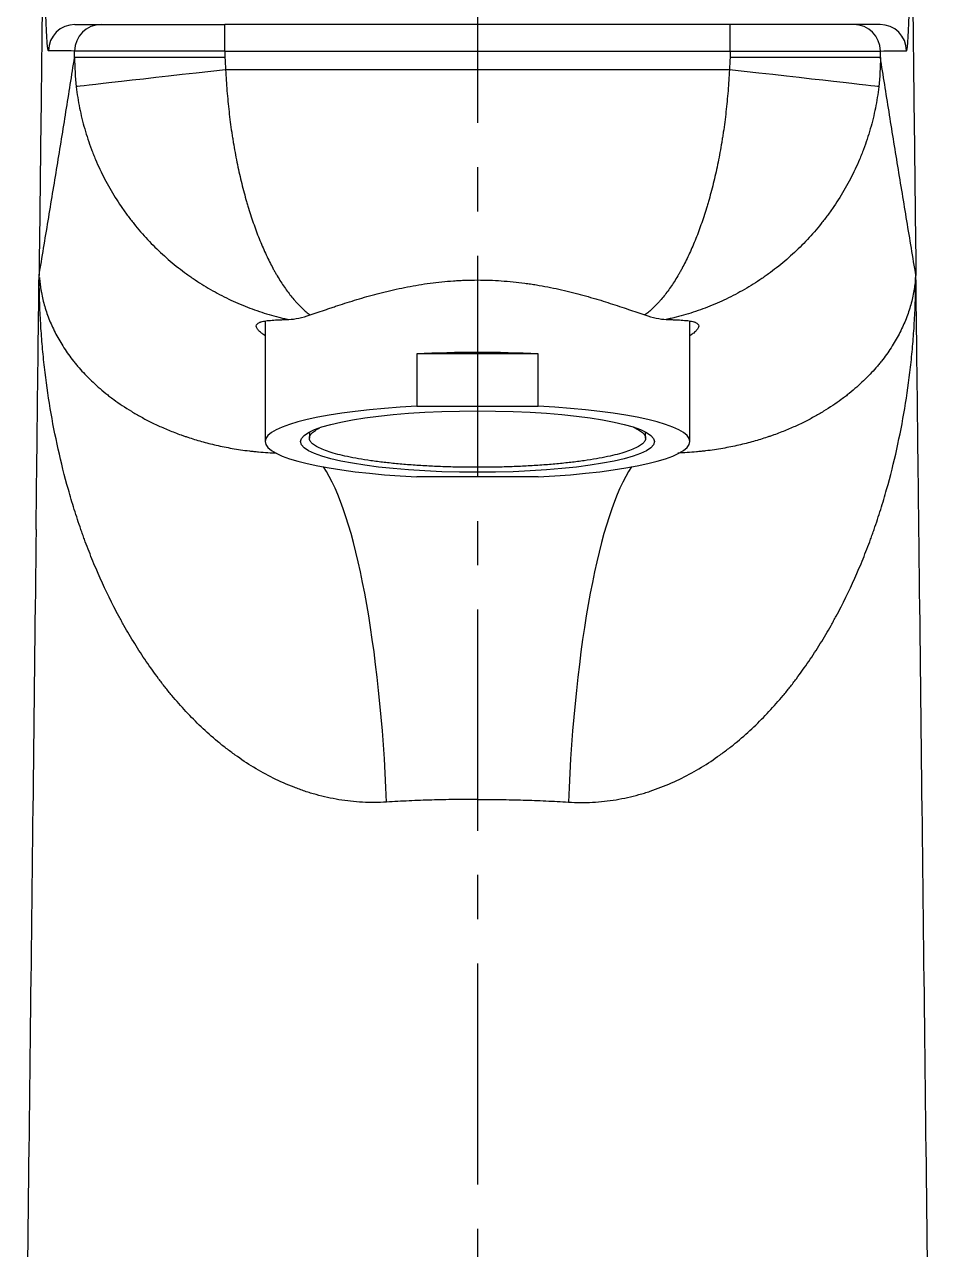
# Model space of a CAD drawing. Extents: x 0 to 790, y 0 to 579.
# Drawn here: x 184.7 to 235.9, y 273.7 to 342.9 of the extents above; entities that cross this region are included whole.
import ezdxf

# ---------------------------------------------------------------- set-up
doc = ezdxf.new("R2010")
doc.units = 0
doc.header["$LTSCALE"] = 10
doc.header["$MEASUREMENT"] = 0
doc.linetypes.add('CENTER', pattern=[2, 1.25, -0.25, 0.25, -0.25])
doc.layers.get('0').update_dxf_attribs({"linetype": 'CONTINUOUS'})
doc.layers.add('1', color=7, linetype='CONTINUOUS')

msp = doc.modelspace()

# ---------------------------------------------------------------- linework, layer by layer
at = {"color": 1, "linetype": 'CENTER'}
msp.add_open_spline([(210.338, 389.881), (210.338, 285.422), (210.338, 271.688), (210.338, 244.842)], degree=3, dxfattribs=at)
at = {"layer": '1', "color": 7, "linetype": 'Continuous', "lineweight": -3}
for p, q in [((224.609, 342.947), (196.066, 342.947)), ((196.066, 341.447), (196.066, 342.947)), ((224.609, 341.447), (224.609, 342.947)), ((196.066, 341.447), (224.609, 341.447)), ((224.571, 340.39), (196.104, 340.39)), ((198.338, 326.177), (198.338, 319.375)), ((222.338, 319.375), (222.338, 326.175)), ((213.765, 324.327), (206.91, 324.327)), ((206.91, 324.327), (206.91, 321.372)), ((213.765, 321.372), (213.765, 324.327)), ((206.91, 321.372), (213.765, 321.372)), ((200.838, 319.918), (200.838, 319.569)), ((219.838, 319.569), (219.838, 319.918)), ((213.765, 317.378), (206.91, 317.378))]:
    msp.add_line(p, q, dxfattribs=at)
for centre, major_axis, ratio, start_param, end_param in [((187.59, 341.447), (0, -1.5), 0.999847, 3.141593, 4.703351), ((189.068, 341.447), (0, -1.5), 0.999845, 3.141593, 4.711115), ((231.608, 341.447), (0, -1.5), 0.999845, 1.57207, 3.141593), ((233.085, 341.447), (0, -1.5), 0.999847, 1.579835, 3.141593), ((196.066, 341.077), (-8.5, 0.011), 0.000384, 4.71239, 6.265165), ((224.609, 341.077), (8.5, 0.011), 0.000384, 0.01802, 1.570795), ((196.104, 340.387), (8.446, 0.954), 0.000382, 1.570753, 3.110859), ((224.571, 340.387), (-8.446, 0.954), 0.000382, 3.172326, 4.712432), ((210.338, 322.33), (12, 0), 0.173648, 1.281109, 1.860483), ((210.338, 319.375), (-12, 0), 0.173648, 5.002076, 7.564295), ((210.338, 319.375), (-12, 0), 0.173648, 1.860483, 4.422702), ((200.804, 297.399), (0.527, -21.494), 0.206575, 1.640254, 2.83788), ((219.871, 297.399), (-0.527, -21.494), 0.206575, 3.445305, 4.642931)]:
    msp.add_ellipse(centre, major_axis=major_axis, ratio=ratio, start_param=start_param, end_param=end_param, dxfattribs=at)
msp.add_ellipse((210.338, 319.375), major_axis=(-10, 0), ratio=0.173648, dxfattribs=at)
for points in [[(185.8, 349.371), (185.773, 347.064), (185.746, 344.758), (185.719, 342.452)], [(234.875, 349.371), (234.902, 347.065), (234.929, 344.759), (234.956, 342.453)], [(185.719, 342.452), (185.666, 337.889), (185.613, 333.325), (185.559, 328.762)], [(234.956, 342.453), (235.009, 337.889), (235.063, 333.326), (235.116, 328.763)], [(187.567, 341.088), (187.568, 341.208), (187.568, 341.328), (187.568, 341.449)], [(196.066, 341.447), (196.066, 341.325), (196.066, 341.202), (196.066, 341.08)], [(224.609, 341.447), (224.609, 341.325), (224.609, 341.202), (224.609, 341.08)], [(233.108, 341.088), (233.108, 341.208), (233.107, 341.328), (233.107, 341.449)], [(187.567, 341.088), (187.567, 340.534), (187.599, 339.983), (187.662, 339.433)], [(196.066, 341.08), (196.066, 340.849), (196.079, 340.619), (196.104, 340.39)], [(224.609, 341.08), (224.609, 340.849), (224.597, 340.619), (224.571, 340.39)], [(233.108, 341.088), (233.108, 340.534), (233.076, 339.983), (233.013, 339.433)], [(185.391, 314.411), (185.447, 319.195), (185.503, 323.979), (185.559, 328.763)], [(185.581, 328.299), (185.581, 328.417), (185.581, 328.535), (185.583, 328.653)], [(235.103, 328.318), (235.098, 328.429), (235.094, 328.541), (235.092, 328.653)], [(235.284, 314.411), (235.228, 319.195), (235.172, 323.979), (235.116, 328.763)], [(185.391, 314.411), (185.173, 295.726), (184.955, 277.041), (184.736, 258.357)], [(235.939, 258.356), (235.72, 277.041), (235.502, 295.726), (235.284, 314.411)]]:
    msp.add_open_spline(points, degree=3, dxfattribs=at)
for points, knots in [([(186.041, 341.681), (186.036, 341.73), (186.031, 341.787), (186.019, 341.932), (186.012, 342.025), (186.002, 342.181), (185.999, 342.235), (185.993, 342.35), (185.99, 342.409), (185.98, 342.595), (185.974, 342.728), (185.957, 343.151), (185.945, 343.465), (185.929, 343.973), (185.924, 344.149), (185.916, 344.421), (185.913, 344.513), (185.908, 344.699), (185.906, 344.794), (185.893, 345.271), (185.883, 345.671), (185.869, 346.29), (185.865, 346.499), (185.856, 346.924), (185.851, 347.139), (185.845, 347.465), (185.842, 347.574), (185.838, 347.794), (185.836, 347.904), (185.831, 348.126), (185.829, 348.238), (185.826, 348.406), (185.825, 348.463), (185.823, 348.576), (185.822, 348.633), (185.821, 348.691)], [0, 0, 0, 0, 0.056056, 0.056056, 0.128667, 0.128667, 0.164973, 0.164973, 0.201278, 0.201278, 0.273889, 0.273889, 0.419111, 0.419111, 0.491722, 0.491722, 0.528028, 0.528028, 0.564333, 0.564333, 0.709556, 0.709556, 0.782167, 0.782167, 0.854778, 0.854778, 0.891083, 0.891083, 0.927389, 0.927389, 0.963694, 0.963694, 0.981847, 0.981847, 1, 1, 1, 1]), ([(234.635, 341.689), (234.64, 341.736), (234.645, 341.79), (234.656, 341.932), (234.663, 342.025), (234.673, 342.181), (234.676, 342.235), (234.682, 342.35), (234.685, 342.409), (234.695, 342.595), (234.701, 342.728), (234.719, 343.151), (234.73, 343.465), (234.746, 343.973), (234.752, 344.149), (234.759, 344.421), (234.762, 344.513), (234.767, 344.699), (234.77, 344.794), (234.782, 345.271), (234.792, 345.671), (234.806, 346.29), (234.81, 346.499), (234.82, 346.924), (234.824, 347.139), (234.831, 347.465), (234.833, 347.574), (234.837, 347.794), (234.839, 347.904), (234.844, 348.126), (234.846, 348.238), (234.849, 348.406), (234.85, 348.463), (234.852, 348.576), (234.853, 348.633), (234.854, 348.691)], [0, 0, 0, 0, 0.053289, 0.053289, 0.126113, 0.126113, 0.162525, 0.162525, 0.198937, 0.198937, 0.271761, 0.271761, 0.417409, 0.417409, 0.490232, 0.490232, 0.526644, 0.526644, 0.563056, 0.563056, 0.708704, 0.708704, 0.781528, 0.781528, 0.854352, 0.854352, 0.890764, 0.890764, 0.927176, 0.927176, 0.963588, 0.963588, 0.981794, 0.981794, 1, 1, 1, 1]), ([(187.59, 342.947), (187.836, 342.947), (188.082, 342.947), (188.574, 342.947), (188.821, 342.947), (189.068, 342.947)], [0, 0, 0, 0, 0.5, 0.5, 1, 1, 1, 1]), ([(189.068, 342.947), (189.072, 342.947), (189.102, 342.947), (189.176, 342.947), (189.236, 342.947), (189.249, 342.947), (189.276, 342.947), (189.318, 342.947), (189.366, 342.947), (189.469, 342.947), (189.628, 342.947), (189.826, 342.947), (189.99, 342.947), (190.047, 342.947), (190.137, 342.947), (190.168, 342.947), (190.23, 342.947), (190.261, 342.947), (190.422, 342.947), (190.695, 342.947), (191.001, 342.947), (191.323, 342.947), (191.493, 342.947), (191.715, 342.947), (191.76, 342.947), (191.85, 342.947), (191.986, 342.947), (192.126, 342.947), (192.409, 342.947), (192.797, 342.947), (193.206, 342.947), (193.521, 342.947), (193.628, 342.947), (193.789, 342.947), (193.843, 342.947), (193.951, 342.947), (194.006, 342.947), (194.277, 342.947), (194.716, 342.947), (195.162, 342.947), (195.611, 342.947), (195.838, 342.947), (196.066, 342.947)], [0, 0, 0, 0, 0.0625, 0.125, 0.125, 0.140625, 0.140625, 0.15625, 0.1875, 0.1875, 0.25, 0.3125, 0.3125, 0.34375, 0.34375, 0.359375, 0.359375, 0.375, 0.375, 0.4375, 0.5, 0.5, 0.5625, 0.5625, 0.578125, 0.578125, 0.59375, 0.625, 0.625, 0.6875, 0.75, 0.75, 0.78125, 0.78125, 0.796875, 0.796875, 0.8125, 0.8125, 0.875, 0.9375, 0.9375, 1, 1, 1, 1]), ([(231.608, 342.947), (231.604, 342.947), (231.573, 342.947), (231.499, 342.947), (231.439, 342.947), (231.426, 342.947), (231.399, 342.947), (231.357, 342.947), (231.309, 342.947), (231.206, 342.947), (231.048, 342.947), (230.849, 342.947), (230.685, 342.947), (230.628, 342.947), (230.538, 342.947), (230.508, 342.947), (230.445, 342.947), (230.414, 342.947), (230.253, 342.947), (229.98, 342.947), (229.674, 342.947), (229.352, 342.947), (229.183, 342.947), (228.96, 342.947), (228.916, 342.947), (228.825, 342.947), (228.689, 342.947), (228.549, 342.947), (228.266, 342.947), (227.878, 342.947), (227.469, 342.947), (227.154, 342.947), (227.048, 342.947), (226.886, 342.947), (226.832, 342.947), (226.724, 342.947), (226.669, 342.947), (226.398, 342.947), (225.959, 342.947), (225.513, 342.947), (225.064, 342.947), (224.837, 342.947), (224.609, 342.947)], [0, 0, 0, 0, 0.0625, 0.125, 0.125, 0.140625, 0.140625, 0.15625, 0.1875, 0.1875, 0.25, 0.3125, 0.3125, 0.34375, 0.34375, 0.359375, 0.359375, 0.375, 0.375, 0.4375, 0.5, 0.5, 0.5625, 0.5625, 0.578125, 0.578125, 0.59375, 0.625, 0.625, 0.6875, 0.75, 0.75, 0.78125, 0.78125, 0.796875, 0.796875, 0.8125, 0.8125, 0.875, 0.9375, 0.9375, 1, 1, 1, 1]), ([(233.085, 342.947), (232.839, 342.947), (232.593, 342.947), (232.101, 342.947), (231.855, 342.947), (231.608, 342.947)], [0, 0, 0, 0, 0.5, 0.5, 1, 1, 1, 1]), ([(186.091, 341.46), (186.083, 341.46), (186.075, 341.477), (186.061, 341.538), (186.053, 341.582), (186.045, 341.653), (186.043, 341.667), (186.041, 341.681)], [0, 0, 0, 0, 0.448833, 0.448833, 0.897666, 0.897666, 1, 1, 1, 1]), ([(187.568, 341.449), (187.321, 341.452), (187.074, 341.454), (186.582, 341.458), (186.336, 341.459), (186.091, 341.46)], [0, 0, 0, 0, 0.5, 0.5, 1, 1, 1, 1]), ([(196.066, 341.447), (195.789, 341.447), (195.514, 341.447), (194.968, 341.448), (194.697, 341.448), (194.16, 341.448), (193.894, 341.448), (193.564, 341.448), (193.498, 341.448), (193.367, 341.448), (193.301, 341.448), (193.105, 341.448), (192.976, 341.448), (192.594, 341.448), (192.097, 341.448), (191.625, 341.448), (191.282, 341.448), (191.169, 341.448), (191.002, 341.448), (190.946, 341.448), (190.837, 341.448), (190.782, 341.448), (190.512, 341.448), (190.307, 341.448), (189.916, 341.448), (189.544, 341.449), (189.212, 341.449), (189.017, 341.449), (188.96, 341.449), (188.904, 341.449), (188.867, 341.449), (188.848, 341.449), (188.757, 341.449), (188.688, 341.449), (188.489, 341.449), (188.248, 341.449), (188.056, 341.449), (187.93, 341.449), (187.891, 341.449), (187.838, 341.449), (187.821, 341.449), (187.788, 341.449), (187.773, 341.449), (187.7, 341.449), (187.61, 341.449), (187.573, 341.449), (187.568, 341.449)], [0, 0, 0, 0, 0.0625, 0.0625, 0.125, 0.125, 0.1875, 0.1875, 0.203125, 0.203125, 0.21875, 0.21875, 0.25, 0.25, 0.3125, 0.375, 0.375, 0.40625, 0.40625, 0.421875, 0.421875, 0.4375, 0.4375, 0.5, 0.5, 0.5625, 0.625, 0.625, 0.640625, 0.648438, 0.648438, 0.65625, 0.65625, 0.6875, 0.6875, 0.75, 0.8125, 0.8125, 0.84375, 0.84375, 0.859375, 0.859375, 0.875, 0.875, 0.9375, 1, 1, 1, 1]), ([(224.609, 341.447), (224.886, 341.447), (225.161, 341.447), (225.707, 341.448), (225.978, 341.448), (226.515, 341.448), (226.781, 341.448), (227.111, 341.448), (227.177, 341.448), (227.308, 341.448), (227.374, 341.448), (227.57, 341.448), (227.699, 341.448), (228.082, 341.448), (228.578, 341.448), (229.05, 341.448), (229.394, 341.448), (229.507, 341.448), (229.674, 341.448), (229.729, 341.448), (229.838, 341.448), (229.893, 341.448), (230.163, 341.448), (230.368, 341.448), (230.759, 341.448), (231.131, 341.449), (231.463, 341.449), (231.658, 341.449), (231.715, 341.449), (231.771, 341.449), (231.808, 341.449), (231.827, 341.449), (231.918, 341.449), (231.987, 341.449), (232.187, 341.449), (232.427, 341.449), (232.619, 341.449), (232.745, 341.449), (232.784, 341.449), (232.837, 341.449), (232.854, 341.449), (232.887, 341.449), (232.902, 341.449), (232.976, 341.449), (233.066, 341.449), (233.102, 341.449), (233.107, 341.449)], [0, 0, 0, 0, 0.0625, 0.0625, 0.125, 0.125, 0.1875, 0.1875, 0.203125, 0.203125, 0.21875, 0.21875, 0.25, 0.25, 0.3125, 0.375, 0.375, 0.40625, 0.40625, 0.421875, 0.421875, 0.4375, 0.4375, 0.5, 0.5, 0.5625, 0.625, 0.625, 0.640625, 0.648437, 0.648437, 0.65625, 0.65625, 0.6875, 0.6875, 0.75, 0.8125, 0.8125, 0.84375, 0.84375, 0.859375, 0.859375, 0.875, 0.875, 0.9375, 1, 1, 1, 1]), ([(233.107, 341.449), (233.354, 341.452), (233.601, 341.454), (234.093, 341.458), (234.339, 341.459), (234.585, 341.46)], [0, 0, 0, 0, 0.5, 0.5, 1, 1, 1, 1]), ([(234.585, 341.46), (234.592, 341.46), (234.6, 341.477), (234.615, 341.538), (234.622, 341.582), (234.631, 341.655), (234.633, 341.672), (234.635, 341.689)], [0, 0, 0, 0, 0.440869, 0.440869, 0.881738, 0.881738, 1, 1, 1, 1]), ([(185.559, 328.761), (185.731, 329.793), (185.902, 330.824), (186.243, 332.885), (186.413, 333.914), (186.749, 335.971), (186.916, 336.997), (187.163, 338.534), (187.245, 339.046), (187.407, 340.068), (187.488, 340.578), (187.567, 341.088)], [0, 0, 0, 0, 0.25, 0.25, 0.5, 0.5, 0.75, 0.75, 0.875, 0.875, 1, 1, 1, 1]), ([(235.116, 328.761), (234.944, 329.793), (234.773, 330.824), (234.432, 332.885), (234.262, 333.914), (233.926, 335.971), (233.759, 336.997), (233.512, 338.534), (233.43, 339.046), (233.268, 340.068), (233.187, 340.578), (233.108, 341.088)], [0, 0, 0, 0, 0.25, 0.25, 0.5, 0.5, 0.75, 0.75, 0.875, 0.875, 1, 1, 1, 1]), ([(196.104, 340.39), (196.123, 339.988), (196.149, 339.59), (196.212, 338.799), (196.288, 338.014), (196.389, 337.24), (196.46, 336.76), (196.482, 336.617), (196.505, 336.473), (196.521, 336.378), (196.528, 336.33), (196.568, 336.093), (196.601, 335.904), (196.704, 335.345), (196.778, 334.98), (196.937, 334.264), (197.021, 333.913), (197.156, 333.398), (197.203, 333.228), (197.274, 332.976), (197.298, 332.892), (197.347, 332.726), (197.372, 332.644), (197.496, 332.237), (197.6, 331.922), (197.814, 331.315), (197.926, 331.022), (198.155, 330.457), (198.393, 329.913), (198.645, 329.41), (198.807, 329.11), (198.84, 329.05), (198.905, 328.933), (199.004, 328.76), (199.104, 328.594), (199.306, 328.272), (199.579, 327.868), (199.861, 327.515), (200.041, 327.31), (200.077, 327.27), (200.149, 327.192), (200.185, 327.153), (200.294, 327.04), (200.44, 326.896), (200.587, 326.766), (200.735, 326.642), (200.809, 326.584), (200.883, 326.529)], [0, 0, 0, 0, 0.0625, 0.0625, 0.125, 0.1875, 0.1875, 0.203125, 0.210938, 0.210938, 0.21875, 0.21875, 0.25, 0.25, 0.3125, 0.3125, 0.375, 0.375, 0.40625, 0.40625, 0.421875, 0.421875, 0.4375, 0.4375, 0.5, 0.5, 0.5625, 0.5625, 0.625, 0.6875, 0.6875, 0.703125, 0.703125, 0.71875, 0.75, 0.75, 0.8125, 0.875, 0.875, 0.890625, 0.890625, 0.90625, 0.90625, 0.9375, 0.96875, 0.96875, 1, 1, 1, 1]), ([(224.571, 340.39), (224.552, 339.988), (224.527, 339.59), (224.463, 338.799), (224.387, 338.014), (224.286, 337.24), (224.215, 336.76), (224.193, 336.617), (224.17, 336.473), (224.155, 336.378), (224.147, 336.33), (224.107, 336.093), (224.074, 335.904), (223.971, 335.345), (223.897, 334.98), (223.738, 334.264), (223.654, 333.913), (223.519, 333.398), (223.472, 333.228), (223.401, 332.976), (223.377, 332.892), (223.328, 332.726), (223.303, 332.644), (223.179, 332.237), (223.075, 331.922), (222.861, 331.315), (222.75, 331.022), (222.52, 330.457), (222.283, 329.913), (222.03, 329.41), (221.868, 329.11), (221.836, 329.05), (221.77, 328.933), (221.671, 328.76), (221.571, 328.594), (221.369, 328.272), (221.096, 327.868), (220.814, 327.515), (220.634, 327.31), (220.598, 327.27), (220.526, 327.192), (220.49, 327.153), (220.381, 327.04), (220.235, 326.896), (220.088, 326.766), (219.941, 326.642), (219.866, 326.584), (219.792, 326.529)], [0, 0, 0, 0, 0.0625, 0.0625, 0.125, 0.1875, 0.1875, 0.203125, 0.210937, 0.210937, 0.21875, 0.21875, 0.25, 0.25, 0.3125, 0.3125, 0.375, 0.375, 0.40625, 0.40625, 0.421875, 0.421875, 0.4375, 0.4375, 0.5, 0.5, 0.5625, 0.5625, 0.625, 0.6875, 0.6875, 0.703125, 0.703125, 0.71875, 0.75, 0.75, 0.8125, 0.875, 0.875, 0.890625, 0.890625, 0.90625, 0.90625, 0.9375, 0.96875, 0.96875, 1, 1, 1, 1]), ([(187.662, 339.433), (187.709, 339.027), (187.772, 338.625), (187.931, 337.83), (188.122, 337.043), (188.377, 336.272), (188.557, 335.795), (188.593, 335.7), (188.669, 335.511), (188.708, 335.416), (188.827, 335.134), (188.91, 334.948), (189.169, 334.398), (189.356, 334.039), (189.756, 333.339), (189.97, 332.998), (190.254, 332.581), (190.311, 332.498), (190.428, 332.334), (190.487, 332.252), (190.668, 332.008), (190.79, 331.849), (191.166, 331.381), (191.426, 331.081), (191.966, 330.505), (192.246, 330.228), (192.824, 329.698), (193.123, 329.445), (193.585, 329.082), (193.741, 328.964), (193.979, 328.791), (194.059, 328.735), (194.22, 328.622), (194.301, 328.567), (194.708, 328.294), (195.04, 328.091), (195.715, 327.71), (196.058, 327.533), (196.581, 327.289), (196.756, 327.211), (197.111, 327.061), (197.289, 326.99), (197.829, 326.786), (198.192, 326.664), (198.741, 326.503), (198.925, 326.453), (199.202, 326.384), (199.295, 326.361), (199.48, 326.319), (199.573, 326.298), (199.666, 326.279)], [0, 0, 0, 0, 0.0625, 0.0625, 0.125, 0.1875, 0.1875, 0.203125, 0.203125, 0.21875, 0.21875, 0.25, 0.25, 0.3125, 0.3125, 0.375, 0.375, 0.390625, 0.390625, 0.40625, 0.40625, 0.4375, 0.4375, 0.5, 0.5, 0.5625, 0.5625, 0.625, 0.625, 0.65625, 0.65625, 0.671875, 0.671875, 0.6875, 0.6875, 0.75, 0.75, 0.8125, 0.8125, 0.84375, 0.84375, 0.875, 0.875, 0.9375, 0.9375, 0.96875, 0.96875, 0.984375, 0.984375, 1, 1, 1, 1]), ([(233.013, 339.433), (232.966, 339.027), (232.903, 338.625), (232.744, 337.83), (232.553, 337.043), (232.298, 336.272), (232.119, 335.795), (232.082, 335.7), (232.006, 335.511), (231.967, 335.416), (231.848, 335.134), (231.765, 334.948), (231.506, 334.398), (231.319, 334.039), (230.919, 333.339), (230.705, 332.998), (230.421, 332.581), (230.364, 332.498), (230.247, 332.334), (230.188, 332.252), (230.008, 332.008), (229.885, 331.849), (229.509, 331.381), (229.249, 331.081), (228.709, 330.505), (228.429, 330.228), (227.851, 329.698), (227.552, 329.445), (227.09, 329.082), (226.934, 328.964), (226.696, 328.791), (226.616, 328.735), (226.455, 328.622), (226.374, 328.567), (225.967, 328.294), (225.635, 328.091), (224.96, 327.71), (224.617, 327.533), (224.094, 327.289), (223.919, 327.211), (223.564, 327.061), (223.386, 326.99), (222.846, 326.786), (222.483, 326.664), (221.934, 326.503), (221.75, 326.453), (221.473, 326.384), (221.381, 326.361), (221.195, 326.319), (221.102, 326.298), (221.009, 326.279)], [0, 0, 0, 0, 0.0625, 0.0625, 0.125, 0.1875, 0.1875, 0.203125, 0.203125, 0.21875, 0.21875, 0.25, 0.25, 0.3125, 0.3125, 0.375, 0.375, 0.390625, 0.390625, 0.40625, 0.40625, 0.4375, 0.4375, 0.5, 0.5, 0.5625, 0.5625, 0.625, 0.625, 0.65625, 0.65625, 0.671875, 0.671875, 0.6875, 0.6875, 0.75, 0.75, 0.8125, 0.8125, 0.84375, 0.84375, 0.875, 0.875, 0.9375, 0.9375, 0.96875, 0.96875, 0.984375, 0.984375, 1, 1, 1, 1]), ([(185.572, 328.318), (185.571, 328.329), (185.57, 328.351), (185.568, 328.384), (185.566, 328.417), (185.565, 328.45), (185.563, 328.482), (185.562, 328.515), (185.561, 328.547), (185.56, 328.578), (185.56, 328.61), (185.559, 328.641), (185.559, 328.672), (185.559, 328.702), (185.559, 328.733), (185.559, 328.753), (185.559, 328.763)], [0, 0, 0, 0, 0.072721, 0.145241, 0.21756, 0.28968, 0.3616, 0.433321, 0.504844, 0.57617, 0.647298, 0.718229, 0.788964, 0.859504, 0.929849, 1, 1, 1, 1]), ([(205.197, 299), (204.737, 298.971), (204.282, 298.97), (203.386, 299.017), (202.944, 299.065), (202.072, 299.209), (201.641, 299.304), (201.11, 299.45), (201.004, 299.481), (200.846, 299.53), (200.793, 299.546), (200.688, 299.58), (200.427, 299.665), (200.17, 299.758), (199.565, 299.993), (199.174, 300.167), (198.414, 300.545), (198.046, 300.749), (197.328, 301.184), (196.98, 301.415), (196.471, 301.78), (196.304, 301.905), (196.056, 302.096), (195.974, 302.161), (195.811, 302.292), (195.73, 302.358), (195.33, 302.691), (195.022, 302.966), (194.427, 303.531), (194.14, 303.821), (193.587, 304.414), (193.321, 304.717), (192.934, 305.181), (192.808, 305.337), (192.559, 305.653), (192.437, 305.812), (192.076, 306.293), (191.844, 306.619), (191.394, 307.28), (191.176, 307.615), (190.756, 308.294), (190.552, 308.638), (190.307, 309.074), (190.258, 309.161), (190.162, 309.336), (190.018, 309.599), (189.879, 309.863), (189.424, 310.749), (189.088, 311.468), (188.623, 312.562), (188.474, 312.929), (188.261, 313.483), (188.191, 313.668), (188.089, 313.947), (188.055, 314.04), (187.988, 314.227), (187.823, 314.693), (187.668, 315.162), (187.491, 315.726), (187.434, 315.914), (187.322, 316.292), (187.267, 316.481), (187.001, 317.427), (186.81, 318.187), (186.471, 319.715), (186.322, 320.482), (186.064, 322.023), (185.955, 322.797), (185.844, 323.77), (185.823, 323.965), (185.784, 324.355), (185.765, 324.55), (185.713, 325.137), (185.684, 325.529), (185.647, 326.118), (185.636, 326.314), (185.616, 326.708), (185.607, 326.906), (185.596, 327.203), (185.593, 327.302), (185.587, 327.502), (185.584, 327.602), (185.579, 327.803), (185.577, 327.904), (185.575, 328.057), (185.574, 328.109), (185.573, 328.212), (185.572, 328.265), (185.572, 328.318)], [0, 0, 0, 0, 0.03125, 0.03125, 0.0625, 0.0625, 0.09375, 0.09375, 0.101563, 0.101563, 0.105469, 0.105469, 0.109375, 0.125, 0.125, 0.15625, 0.15625, 0.1875, 0.1875, 0.21875, 0.21875, 0.234375, 0.234375, 0.242188, 0.242188, 0.25, 0.25, 0.28125, 0.28125, 0.3125, 0.3125, 0.34375, 0.34375, 0.359375, 0.359375, 0.375, 0.375, 0.40625, 0.40625, 0.4375, 0.4375, 0.46875, 0.46875, 0.476563, 0.476563, 0.484375, 0.5, 0.5, 0.5625, 0.5625, 0.59375, 0.59375, 0.609375, 0.609375, 0.617188, 0.617188, 0.625, 0.65625, 0.65625, 0.671875, 0.671875, 0.6875, 0.6875, 0.75, 0.75, 0.8125, 0.8125, 0.875, 0.875, 0.890625, 0.890625, 0.90625, 0.90625, 0.9375, 0.9375, 0.953125, 0.953125, 0.96875, 0.96875, 0.976563, 0.976563, 0.984375, 0.984375, 0.992188, 0.992188, 0.996094, 0.996094, 1, 1, 1, 1]), ([(185.583, 328.653), (185.584, 328.629), (185.586, 328.608), (185.588, 328.567), (185.59, 328.547), (185.594, 328.489), (185.598, 328.452), (185.605, 328.38), (185.609, 328.344), (185.617, 328.274), (185.621, 328.24), (185.634, 328.137), (185.644, 328.069), (185.665, 327.934), (185.677, 327.867), (185.714, 327.667), (185.742, 327.534), (185.805, 327.27), (185.84, 327.138), (185.956, 326.744), (186.048, 326.483), (186.259, 325.964), (186.379, 325.705), (186.648, 325.191), (186.798, 324.936), (187.128, 324.427), (187.31, 324.175), (187.557, 323.861), (187.608, 323.799), (187.711, 323.674), (187.764, 323.612), (187.926, 323.425), (188.038, 323.302), (188.387, 322.934), (188.637, 322.693), (189.042, 322.336), (189.182, 322.218), (189.4, 322.042), (189.474, 321.984), (189.624, 321.868), (189.7, 321.811), (190.089, 321.525), (190.421, 321.302), (190.954, 320.977), (191.138, 320.871), (191.518, 320.662), (191.714, 320.559), (192.122, 320.358), (192.332, 320.259), (192.769, 320.068), (192.995, 319.974), (193.347, 319.838), (193.466, 319.794), (193.649, 319.728), (193.71, 319.707), (193.834, 319.664), (193.897, 319.643), (194.211, 319.538), (194.471, 319.458), (195.01, 319.307), (195.288, 319.236), (195.865, 319.105), (196.164, 319.044), (196.786, 318.936), (197.109, 318.888), (197.531, 318.838), (197.616, 318.828), (197.787, 318.81), (198.046, 318.785), (198.311, 318.764), (198.656, 318.743), (198.823, 318.735), (198.993, 318.729)], [0, 0, 0, 0, 0.004104, 0.004104, 0.008208, 0.008208, 0.016416, 0.016416, 0.024624, 0.024624, 0.032832, 0.032832, 0.049248, 0.049248, 0.065664, 0.065664, 0.098496, 0.098496, 0.131328, 0.131328, 0.196993, 0.196993, 0.262657, 0.262657, 0.328321, 0.328321, 0.393985, 0.393985, 0.410401, 0.410401, 0.426817, 0.426817, 0.459649, 0.459649, 0.525314, 0.525314, 0.558146, 0.558146, 0.574562, 0.574562, 0.590978, 0.590978, 0.656642, 0.656642, 0.689474, 0.689474, 0.722306, 0.722306, 0.755138, 0.755138, 0.78797, 0.78797, 0.804386, 0.804386, 0.812594, 0.812594, 0.820802, 0.820802, 0.853635, 0.853635, 0.886467, 0.886467, 0.919299, 0.919299, 0.952131, 0.952131, 0.960339, 0.960339, 0.968547, 0.984963, 0.984963, 1, 1, 1, 1]), ([(200.883, 326.529), (201.175, 326.629), (201.485, 326.737), (201.854, 326.863), (201.895, 326.877), (201.978, 326.905), (202.02, 326.919), (202.146, 326.962), (202.232, 326.99), (202.489, 327.076), (202.664, 327.133), (203.198, 327.304), (203.566, 327.418), (204.328, 327.638), (204.721, 327.744), (205.179, 327.856), (205.23, 327.869), (205.333, 327.893), (205.384, 327.905), (205.539, 327.941), (205.643, 327.965), (205.955, 328.033), (206.164, 328.077), (206.798, 328.199), (207.227, 328.269), (208.096, 328.385), (208.538, 328.43), (209.098, 328.468), (209.267, 328.478), (209.436, 328.486), (209.55, 328.491), (209.607, 328.493), (209.89, 328.503), (210.116, 328.507), (210.791, 328.507), (211.238, 328.491), (212.128, 328.431), (212.57, 328.386), (213.119, 328.313), (213.228, 328.298), (213.447, 328.265), (213.557, 328.248), (213.883, 328.195), (214.097, 328.156), (214.733, 328.034), (215.146, 327.942), (215.954, 327.744), (216.347, 327.638), (216.827, 327.499), (216.923, 327.471), (217.112, 327.415), (217.393, 327.33), (217.666, 327.244), (218.199, 327.073), (218.539, 326.959), (219.188, 326.738), (219.498, 326.63), (219.792, 326.529)], [0, 0, 0, 0, 0.0625, 0.0625, 0.070312, 0.070312, 0.078125, 0.078125, 0.09375, 0.09375, 0.125, 0.125, 0.1875, 0.1875, 0.25, 0.25, 0.257812, 0.257812, 0.265625, 0.265625, 0.28125, 0.28125, 0.3125, 0.3125, 0.375, 0.375, 0.4375, 0.4375, 0.453125, 0.460937, 0.460937, 0.46875, 0.46875, 0.5, 0.5, 0.5625, 0.5625, 0.625, 0.625, 0.640625, 0.640625, 0.65625, 0.65625, 0.6875, 0.6875, 0.75, 0.75, 0.8125, 0.8125, 0.828125, 0.828125, 0.84375, 0.875, 0.875, 0.9375, 0.9375, 1, 1, 1, 1]), ([(215.478, 299), (215.939, 298.971), (216.393, 298.97), (217.289, 299.017), (217.731, 299.065), (218.604, 299.209), (219.034, 299.304), (219.565, 299.45), (219.671, 299.481), (219.829, 299.53), (219.882, 299.546), (219.987, 299.58), (220.249, 299.665), (220.505, 299.758), (221.11, 299.993), (221.501, 300.167), (222.261, 300.545), (222.63, 300.749), (223.347, 301.184), (223.695, 301.415), (224.204, 301.78), (224.371, 301.905), (224.619, 302.096), (224.701, 302.161), (224.864, 302.292), (224.945, 302.358), (225.345, 302.691), (225.654, 302.966), (226.248, 303.531), (226.535, 303.821), (227.088, 304.414), (227.355, 304.717), (227.741, 305.181), (227.868, 305.337), (228.116, 305.653), (228.238, 305.812), (228.599, 306.293), (228.832, 306.619), (229.282, 307.28), (229.499, 307.615), (229.92, 308.294), (230.123, 308.638), (230.368, 309.074), (230.417, 309.161), (230.514, 309.336), (230.657, 309.599), (230.796, 309.863), (231.251, 310.749), (231.587, 311.468), (232.052, 312.562), (232.201, 312.929), (232.415, 313.483), (232.484, 313.668), (232.587, 313.947), (232.62, 314.04), (232.687, 314.227), (232.852, 314.693), (233.007, 315.162), (233.184, 315.726), (233.241, 315.914), (233.353, 316.292), (233.408, 316.481), (233.674, 317.427), (233.865, 318.187), (234.205, 319.715), (234.353, 320.482), (234.611, 322.023), (234.72, 322.797), (234.831, 323.77), (234.852, 323.965), (234.891, 324.355), (234.91, 324.55), (234.962, 325.137), (234.991, 325.529), (235.028, 326.118), (235.039, 326.314), (235.059, 326.708), (235.068, 326.906), (235.079, 327.203), (235.082, 327.302), (235.088, 327.502), (235.091, 327.602), (235.096, 327.803), (235.098, 327.904), (235.1, 328.057), (235.101, 328.109), (235.102, 328.212), (235.103, 328.265), (235.103, 328.318)], [0, 0, 0, 0, 0.03125, 0.03125, 0.0625, 0.0625, 0.09375, 0.09375, 0.101562, 0.101562, 0.105469, 0.105469, 0.109375, 0.125, 0.125, 0.15625, 0.15625, 0.1875, 0.1875, 0.21875, 0.21875, 0.234375, 0.234375, 0.242187, 0.242187, 0.25, 0.25, 0.28125, 0.28125, 0.3125, 0.3125, 0.34375, 0.34375, 0.359375, 0.359375, 0.375, 0.375, 0.40625, 0.40625, 0.4375, 0.4375, 0.46875, 0.46875, 0.476562, 0.476562, 0.484375, 0.5, 0.5, 0.5625, 0.5625, 0.59375, 0.59375, 0.609375, 0.609375, 0.617187, 0.617187, 0.625, 0.65625, 0.65625, 0.671875, 0.671875, 0.6875, 0.6875, 0.75, 0.75, 0.8125, 0.8125, 0.875, 0.875, 0.890625, 0.890625, 0.90625, 0.90625, 0.9375, 0.9375, 0.953125, 0.953125, 0.96875, 0.96875, 0.976563, 0.976563, 0.984375, 0.984375, 0.992188, 0.992188, 0.996094, 0.996094, 1, 1, 1, 1]), ([(235.092, 328.653), (235.091, 328.629), (235.09, 328.608), (235.087, 328.567), (235.085, 328.547), (235.081, 328.489), (235.077, 328.452), (235.07, 328.38), (235.067, 328.344), (235.059, 328.274), (235.054, 328.24), (235.041, 328.137), (235.031, 328.069), (235.01, 327.934), (234.999, 327.867), (234.961, 327.667), (234.933, 327.534), (234.87, 327.27), (234.835, 327.138), (234.719, 326.744), (234.627, 326.483), (234.416, 325.964), (234.297, 325.705), (234.027, 325.191), (233.878, 324.936), (233.547, 324.427), (233.366, 324.175), (233.118, 323.861), (233.067, 323.799), (232.964, 323.674), (232.911, 323.612), (232.75, 323.425), (232.638, 323.302), (232.288, 322.934), (232.038, 322.693), (231.633, 322.336), (231.493, 322.218), (231.275, 322.042), (231.201, 321.984), (231.051, 321.868), (230.975, 321.811), (230.586, 321.525), (230.254, 321.302), (229.721, 320.977), (229.538, 320.871), (229.157, 320.662), (228.961, 320.559), (228.554, 320.358), (228.343, 320.259), (227.906, 320.068), (227.68, 319.974), (227.328, 319.838), (227.209, 319.794), (227.026, 319.728), (226.965, 319.707), (226.841, 319.664), (226.778, 319.643), (226.464, 319.538), (226.204, 319.458), (225.666, 319.307), (225.387, 319.236), (224.81, 319.105), (224.511, 319.044), (223.889, 318.936), (223.566, 318.888), (223.145, 318.838), (223.06, 318.828), (222.888, 318.81), (222.629, 318.785), (222.364, 318.764), (222.014, 318.743), (221.842, 318.735), (221.667, 318.729)], [0, 0, 0, 0, 0.004102, 0.004102, 0.008204, 0.008204, 0.016409, 0.016409, 0.024613, 0.024613, 0.032818, 0.032818, 0.049226, 0.049226, 0.065635, 0.065635, 0.098453, 0.098453, 0.13127, 0.13127, 0.196905, 0.196905, 0.26254, 0.26254, 0.328176, 0.328176, 0.393811, 0.393811, 0.410219, 0.410219, 0.426628, 0.426628, 0.459446, 0.459446, 0.525081, 0.525081, 0.557898, 0.557898, 0.574307, 0.574307, 0.590716, 0.590716, 0.656351, 0.656351, 0.689169, 0.689169, 0.721986, 0.721986, 0.754804, 0.754804, 0.787621, 0.787621, 0.80403, 0.80403, 0.812234, 0.812234, 0.820439, 0.820439, 0.853256, 0.853256, 0.886074, 0.886074, 0.918891, 0.918891, 0.951709, 0.951709, 0.959913, 0.959913, 0.968118, 0.984527, 0.984527, 1, 1, 1, 1]), ([(235.094, 328.299), (235.095, 328.312), (235.097, 328.337), (235.099, 328.374), (235.101, 328.41), (235.103, 328.447), (235.105, 328.483), (235.107, 328.519), (235.109, 328.554), (235.11, 328.589), (235.112, 328.625), (235.113, 328.659), (235.114, 328.694), (235.115, 328.728), (235.116, 328.751), (235.116, 328.762)], [0, 0, 0, 0, 0.077784, 0.155421, 0.232913, 0.310261, 0.387465, 0.464525, 0.541443, 0.61822, 0.694855, 0.77135, 0.847705, 0.923922, 1, 1, 1, 1]), ([(198.31, 325.37), (198.24, 325.417), (198.177, 325.463), (198.084, 325.538), (198.05, 325.568), (198.005, 325.612), (197.991, 325.627), (197.964, 325.655), (197.952, 325.669), (197.895, 325.738), (197.864, 325.789), (197.834, 325.883), (197.833, 325.968), (197.892, 326.036), (197.958, 326.081), (197.984, 326.094), (198.028, 326.114), (198.044, 326.12), (198.069, 326.129), (198.078, 326.132), (198.095, 326.138), (198.177, 326.163), (198.276, 326.183), (198.48, 326.213), (198.595, 326.225), (198.854, 326.244), (198.997, 326.252), (199.232, 326.263), (199.314, 326.266), (199.442, 326.271), (199.486, 326.272), (199.575, 326.275), (199.62, 326.277), (199.666, 326.279)], [0, 0, 0, 0, 0.075572, 0.075572, 0.126929, 0.126929, 0.152608, 0.152608, 0.178286, 0.178286, 0.281001, 0.281001, 0.383715, 0.486429, 0.486429, 0.537786, 0.537786, 0.563465, 0.563465, 0.576304, 0.576304, 0.589143, 0.691857, 0.691857, 0.794572, 0.794572, 0.897286, 0.897286, 0.948643, 0.948643, 0.974321, 0.974321, 1, 1, 1, 1]), ([(199.666, 326.279), (199.845, 326.285), (200.036, 326.309), (200.442, 326.392), (200.657, 326.451), (200.883, 326.529)], [0, 0, 0, 0, 0.5, 0.5, 1, 1, 1, 1]), ([(219.792, 326.529), (220.018, 326.451), (220.233, 326.392), (220.639, 326.309), (220.83, 326.285), (221.009, 326.279)], [0, 0, 0, 0, 0.5, 0.5, 1, 1, 1, 1]), ([(221.009, 326.279), (221.055, 326.277), (221.123, 326.275), (221.189, 326.272), (221.232, 326.271), (221.254, 326.27), (221.361, 326.266), (221.443, 326.263), (221.678, 326.252), (221.821, 326.244), (222.08, 326.225), (222.195, 326.213), (222.399, 326.183), (222.487, 326.165), (222.579, 326.138), (222.597, 326.132), (222.63, 326.12), (222.646, 326.114), (222.691, 326.095), (222.717, 326.081), (222.783, 326.036), (222.812, 326.002), (222.841, 325.926), (222.841, 325.883), (222.811, 325.79), (222.781, 325.739), (222.724, 325.67), (222.712, 325.656), (222.686, 325.628), (222.671, 325.613), (222.626, 325.569), (222.592, 325.539), (222.5, 325.465), (222.439, 325.419), (222.37, 325.373)], [0, 0, 0, 0, 0.025718, 0.038576, 0.038576, 0.051435, 0.051435, 0.10287, 0.10287, 0.20574, 0.20574, 0.30861, 0.30861, 0.41148, 0.41148, 0.437198, 0.437198, 0.462915, 0.462915, 0.51435, 0.51435, 0.61722, 0.61722, 0.72009, 0.72009, 0.822961, 0.822961, 0.848678, 0.848678, 0.874396, 0.874396, 0.925831, 0.925831, 1, 1, 1, 1]), ([(210.338, 317.92), (210.027, 317.92), (209.716, 317.922), (209.097, 317.933), (208.789, 317.941), (208.179, 317.962), (207.877, 317.975), (207.282, 318.006), (206.989, 318.025), (206.415, 318.066), (206.133, 318.089), (205.585, 318.14), (205.051, 318.195), (204.301, 318.292), (203.609, 318.401), (202.982, 318.521), (202.426, 318.651), (202.106, 318.744), (201.813, 318.839), (201.68, 318.888), (201.442, 318.988), (201.337, 319.039), (201.156, 319.142), (201.081, 319.195), (200.959, 319.3), (200.914, 319.354), (200.853, 319.461), (200.838, 319.515), (200.838, 319.623), (200.853, 319.677), (200.914, 319.785), (200.959, 319.838), (201.081, 319.944), (201.156, 319.997), (201.295, 320.076), (201.347, 320.103), (201.404, 320.13)], [0, 0, 0, 0, 0.051193, 0.051193, 0.102386, 0.102386, 0.153578, 0.153578, 0.204771, 0.204771, 0.255964, 0.255964, 0.307157, 0.35835, 0.409542, 0.460735, 0.511928, 0.563121, 0.563121, 0.614313, 0.614313, 0.665506, 0.665506, 0.716699, 0.716699, 0.767892, 0.767892, 0.819085, 0.819085, 0.870277, 0.870277, 0.92147, 0.92147, 0.972663, 0.972663, 1, 1, 1, 1]), ([(219.153, 320.184), (219.256, 320.14), (219.348, 320.094), (219.519, 319.997), (219.594, 319.944), (219.716, 319.838), (219.761, 319.785), (219.822, 319.677), (219.838, 319.623), (219.838, 319.515), (219.822, 319.461), (219.761, 319.354), (219.716, 319.3), (219.594, 319.195), (219.519, 319.142), (219.338, 319.039), (219.233, 318.988), (218.995, 318.888), (218.862, 318.839), (218.569, 318.744), (218.249, 318.651), (217.693, 318.521), (217.066, 318.401), (216.374, 318.292), (215.624, 318.195), (215.09, 318.14), (214.542, 318.089), (214.26, 318.066), (213.686, 318.025), (213.393, 318.006), (212.798, 317.975), (212.496, 317.962), (211.886, 317.941), (211.578, 317.933), (210.959, 317.922), (210.648, 317.92), (210.338, 317.92)], [0, 0, 0, 0, 0.044746, 0.044746, 0.095023, 0.095023, 0.145299, 0.145299, 0.195576, 0.195576, 0.245852, 0.245852, 0.296129, 0.296129, 0.346405, 0.346405, 0.396682, 0.396682, 0.446958, 0.446958, 0.497235, 0.547511, 0.597788, 0.648064, 0.698341, 0.748617, 0.748617, 0.798894, 0.798894, 0.84917, 0.84917, 0.899447, 0.899447, 0.949723, 0.949723, 1, 1, 1, 1]), ([(210.338, 299.156), (210.331, 299.156), (210.324, 299.156), (210.31, 299.156), (210.29, 299.156), (210.243, 299.156), (210.148, 299.156), (209.958, 299.155), (209.58, 299.153), (209.256, 299.149), (208.61, 299.139), (207.75, 299.12), (206.469, 299.071), (205.62, 299.026), (205.197, 299)], [0, 0, 0, 0, 0.003906, 0.003906, 0.007812, 0.015625, 0.03125, 0.0625, 0.125, 0.25, 0.25, 0.5, 0.75, 1, 1, 1, 1]), ([(210.338, 299.156), (210.344, 299.156), (210.351, 299.156), (210.365, 299.156), (210.385, 299.156), (210.432, 299.156), (210.527, 299.156), (210.717, 299.155), (211.095, 299.153), (211.419, 299.149), (212.065, 299.139), (212.925, 299.12), (214.206, 299.071), (215.055, 299.026), (215.478, 299)], [0, 0, 0, 0, 0.003906, 0.003906, 0.007812, 0.015625, 0.03125, 0.0625, 0.125, 0.25, 0.25, 0.5, 0.75, 1, 1, 1, 1])]:
    msp.add_open_spline(points, degree=3, knots=knots, dxfattribs=at)

doc.saveas('drawing.dxf')
